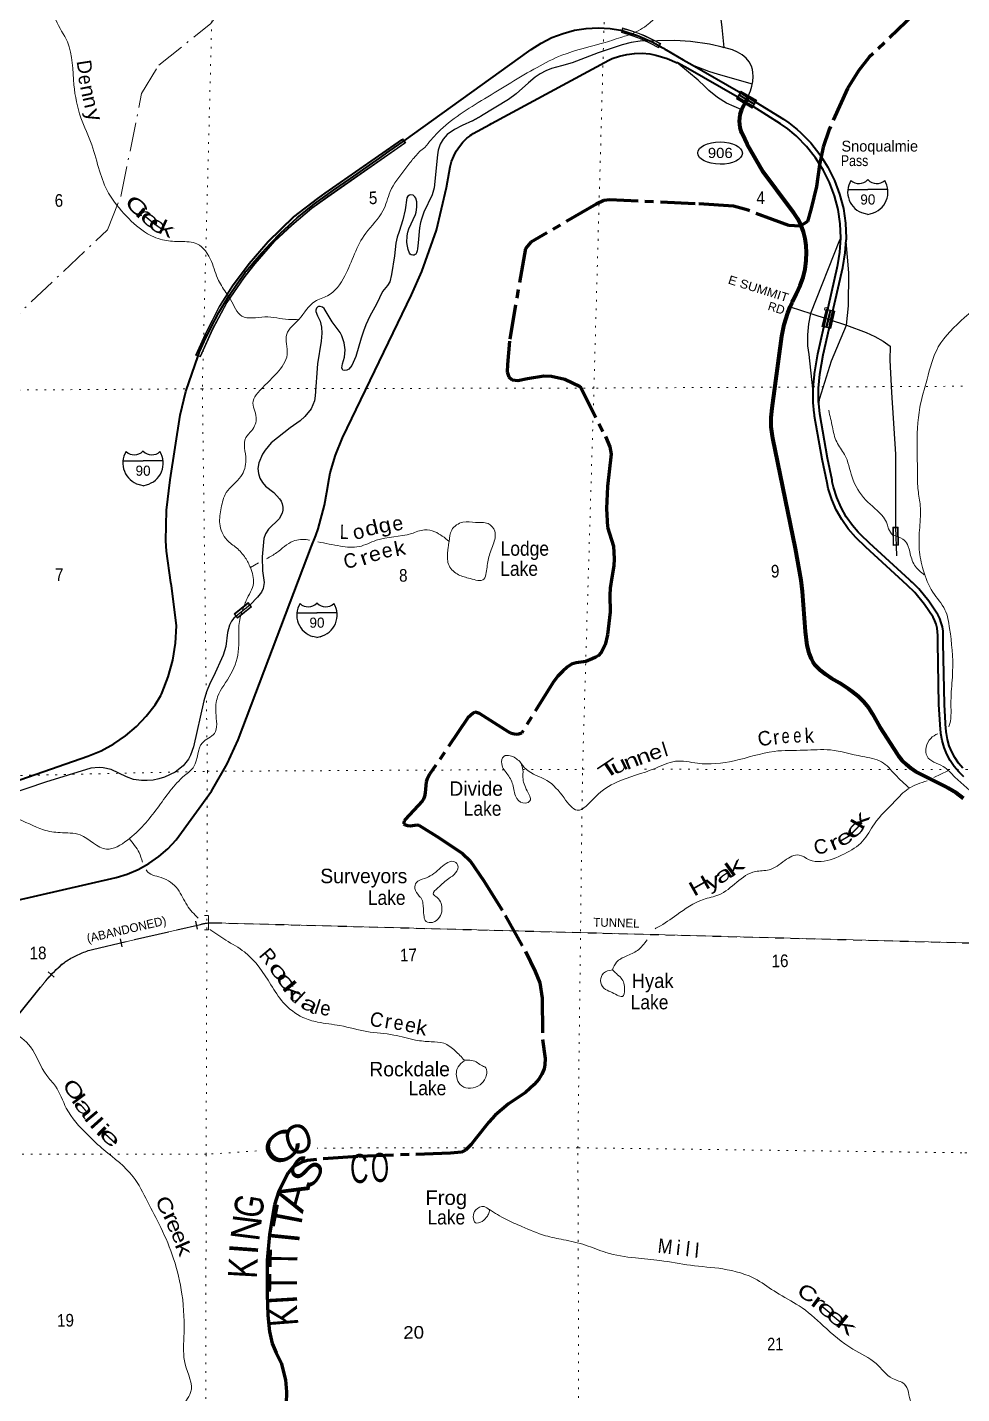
# Model space of a CAD drawing. Header units: feet. Extents: x -252966 to 4, y -183309 to 1368.
# Drawn here: x -112947 to -100021, y -44590 to -25679 of the extents above; entities that cross this region are included whole.
import ezdxf
from ezdxf.enums import TextEntityAlignment as Align

# ---------------------------------------------------------------- set-up
doc = ezdxf.new("R2010")
doc.units = ezdxf.units.FT
doc.header["$LTSCALE"] = 80
doc.header["$PDMODE"] = 32
doc.header["$PDSIZE"] = 40
for name, pattern in [('DOT_DASHED', [7.7, 5, -1.2, 0.3, -1.2]), ('DOTTED', [1.5, 0.3, -1.2]), ('LONG_DASH_SHORT_DASH', [9.9, 6, -1.2, 1.5, -1.2]), ('LONG_DASHED', [7.5, 6, -1.5]), ('SHORT_DASHED', [2.7, 1.5, -1.2])]:
    doc.linetypes.add(name, pattern=pattern)
for name, color, linetype, lineweight in [('11', 7, 'LONG_DASH_SHORT_DASH', 60), ('15', 7, 'Continuous', 25), ('17', 7, 'Continuous', 25), ('18', 7, 'Continuous', 35), ('19', 7, 'Continuous', 25), ('23', 7, 'Continuous', 70), ('29', 7, 'Continuous', 25), ('30', 7, 'Continuous', 35), ('31', 7, 'Continuous', 13), ('34', 7, 'Continuous', 13), ('39', 7, 'Continuous', 13), ('41', 7, 'Continuous', 13), ('44', 7, 'DOT_DASHED', 13), ('55', 7, 'Continuous', 13), ('63', 7, 'Continuous', 25), ('7', 7, 'DOTTED', 13)]:
    doc.layers.add(name, color=color, linetype=linetype, lineweight=lineweight)
doc.layers.add('12', color=7, linetype='Continuous')
doc.layers.add('43', color=7, linetype='Continuous')

msp = doc.modelspace()

# ---------------------------------------------------------------- linework, layer by layer
at = {"layer": '11'}
for points in [[(-100675.02, -25491.05), (-101298.63, -26093.85), (-101450.13, -26282.17), (-101599.27, -26527.64), (-101855.94, -27094.26), (-101935.66, -27335.32), (-101988.04, -27581.66), (-102028.61, -27883.33), (-102102.12, -28186.25), (-102153.68, -28366.46), (-102257.67, -28430.37), (-102413.55, -28421.73), (-102974.96, -28211.3), (-103178.81, -28152.89), (-103706.83, -28120.09), (-104893.01, -28065.69), (-104969.96, -28076), (-105077.84, -28124.79), (-105980.52, -28652.2), (-106056.84, -28739.2), (-106278.03, -30021.8)], [(-106278.03, -30021.8), (-106305.87, -30347.45), (-106308.98, -30448.64), (-106287.32, -30514.99), (-106239.24, -30558.92), (-106162.58, -30565.03), (-106026.66, -30540.12), (-105803.55, -30502.9), (-105694.43, -30505.47), (-105512.29, -30548.52), (-105299.07, -30650.68), (-104950.17, -31342.02), (-104888.04, -31483.81), (-104868.56, -31586.22), (-104920.21, -32031.98), (-104933.3, -32337.89), (-104919.75, -32598.9), (-104838.66, -32859.41), (-104828.56, -33036.02), (-104834.51, -33131.55), (-104861.01, -33295.6), (-104884.93, -33442.8), (-104890.32, -33539.99), (-104882.29, -33774.5), (-104921.03, -34088.35), (-104953.74, -34225.47), (-105009.44, -34331.06), (-105051.75, -34376.15), (-105081.3, -34396.52), (-105131.9, -34421.07), (-105222.54, -34454.9), (-105355.85, -34475.23), (-105417.07, -34493.81), (-105478.37, -34535.05), (-105540.14, -34587.93), (-105607.76, -34660.37), (-105666.13, -34738.49), (-106108.08, -35441.35), (-106124.57, -35452.78), (-106152.04, -35462.09), (-106188.37, -35464.71), (-106228.28, -35458.98), (-106261.63, -35447.19), (-106336.6, -35403.21), (-106693.57, -35176.27), (-106731.53, -35160.22), (-106757.15, -35158.83), (-106780.63, -35170.2), (-106851.71, -35237.18), (-107376.61, -36011.01), (-107417.26, -36079.41), (-107428.55, -36119.28), (-107441.68, -36272.66), (-107452.22, -36326.42), (-107465.76, -36359.5), (-107486.37, -36390.14), (-107717.81, -36644.38), (-107733.29, -36666.93), (-107740.59, -36685.81), (-107740.32, -36703.04), (-107728.64, -36714.13), (-107686.02, -36727.3), (-107645.35, -36731.74), (-107557.27, -36716.71), (-107530.19, -36722.95), (-107250.91, -36894.81), (-106926.93, -37112.07), (-106820.97, -37216.14), (-106632.48, -37491.65), (-106334.32, -37970.08), (-106057.21, -38471.14), (-105919.67, -38746.61), (-105858.72, -38904.86), (-105825.19, -39116.37), (-105819.68, -39687.15), (-105784.12, -39952), (-105786.32, -40039.2), (-105798.2, -40094.55), (-105828.66, -40165.6), (-105872.22, -40236.02), (-105934.8, -40312.39), (-106054.21, -40419.99), (-106289.16, -40577.52), (-106473.82, -40736.79), (-106563.05, -40833.85), (-106740.08, -41057.3), (-106807.84, -41141.13), (-106884.57, -41220.09), (-106942.54, -41246.83), (-107090.61, -41261.58), (-108375.92, -41305.98), (-108947.95, -41346.73)], [(-108947.95, -41346.73), (-109071.48, -41364.13), (-109149.98, -41384.57), (-109269.07, -41452.35), (-109339.21, -41533.57), (-109467.4, -41788.42), (-109528.09, -41977.71), (-109598.27, -42385.35), (-109627.29, -42743.24), (-109631.04, -43217.49), (-109619.94, -43503.44), (-109597.34, -43727.98), (-109561.13, -43893.97), (-109503.21, -44025.34), (-109434.54, -44165.13), (-109377.72, -44398.58), (-109361.1, -44562.32), (-109364.26, -44728.28), (-109372.58, -45024.27), (-109374.51, -45278.23), (-109370.98, -45381.59), (-109358.69, -45463.99), (-109324.8, -45586.61)]]:
    msp.add_lwpolyline(points, dxfattribs=at)
at = {"layer": '15'}
for p, q in [((-101322.72, -27791.57), (-101319.82, -27788.66)), ((-101316.65, -27791.04), (-101320.08, -27788.66)), ((-101595.43, -27923.04), (-101319.02, -27923.04)), ((-101319.02, -28268.62), (-101382.91, -28250.66)), ((-101319.55, -28268.88), (-101255.92, -28250.14)), ((-111349.12, -31545.52), (-111346.22, -31542.61)), ((-111343.05, -31544.99), (-111346.48, -31542.61)), ((-111621.83, -31676.99), (-111345.42, -31676.99)), ((-111345.42, -32022.57), (-111409.31, -32004.61)), ((-111345.95, -32022.83), (-111282.32, -32004.09)), ((-108943.31, -33648.81), (-108940.41, -33645.9)), ((-108937.24, -33648.28), (-108940.67, -33645.9)), ((-109216.02, -33780.28), (-108939.61, -33780.28)), ((-108939.61, -34125.86), (-109003.5, -34107.9)), ((-108940.14, -34126.12), (-108876.51, -34107.38))]:
    msp.add_line(p, q, dxfattribs=at)
for points in [[(-101043.66, -27923.04), (-101319.55, -27923.04), (-101319.02, -27923.04)], [(-111070.06, -31676.99), (-111345.95, -31676.99), (-111345.42, -31676.99)], [(-108664.25, -33780.28), (-108940.14, -33780.28), (-108939.61, -33780.28)]]:
    msp.add_lwpolyline(points, dxfattribs=at)
for centre, radius, start, end in [((-101292.8, -27958.14), 306.13, 148.44438, 254.43377), ((-101441.4, -27675.54), 165.66, 227.34246, 315.81166), ((-101197.71, -27675.54), 165.66, 224.18835, 312.69411), ((-101346.31, -27958.14), 306.13, 283.08087, 31.62484), ((-111319.2, -31712.09), 306.13, 148.44435, 254.4338), ((-111467.8, -31429.49), 165.66, 227.34254, 315.81179), ((-111224.11, -31429.49), 165.66, 224.18828, 312.69399), ((-111372.71, -31712.09), 306.13, 283.08087, 31.62484), ((-108913.39, -33815.38), 306.13, 148.44438, 254.43377), ((-109061.99, -33532.78), 165.66, 227.34246, 315.81166), ((-108818.3, -33532.78), 165.66, 224.18835, 312.69412), ((-108966.9, -33815.38), 306.13, 283.08087, 31.62484)]:
    msp.add_arc(centre, radius, start, end, dxfattribs=at)
at = {"layer": '17'}
msp.add_ellipse((-103363.92, -27418.95), major_axis=(-309.24, 1), ratio=0.500121, dxfattribs=at)
at = {"layer": '18'}
for points in [[(-114887.64, -36724.18), (-112932.74, -36051.06), (-112108.76, -35768.32), (-111925.58, -35692.11), (-111751.38, -35597.18), (-111588.05, -35484.56), (-111437.39, -35355.48), (-111301.04, -35211.36), (-111180.51, -35053.78), (-111101.86, -34926.91), (-111089.44, -34906.88), (-111080.92, -34886.91), (-110997.03, -34670.27), (-110934.07, -34438.02), (-110895.73, -34200.46), (-110882.44, -33960.2), (-110954.24, -33404.21), (-110956.83, -33384.12), (-110959.72, -33364.21), (-111023.02, -32927.53), (-111030.58, -32784.74), (-111023.32, -32362.77), (-110971.99, -31943.86), (-110833.41, -31044.65), (-110752.57, -30717.18), (-110585.59, -30227.3), (-110565, -30169), (-110500, -30026), (-110412, -29845), (-110296, -29625), (-110166, -29406), (-110049, -29235), (-109934.58, -29073.52), (-109927.46, -29063.47), (-109919.18, -29053.52), (-109828, -28944), (-109704, -28799), (-109580, -28665), (-109438, -28521), (-109216, -28315), (-108975, -28124), (-108713, -27933), (-108476, -27772), (-108076, -27491), (-107940, -27394), (-107732.61, -27248.88), (-106007.17, -26008.97), (-105975.21, -25985.22), (-105836.93, -25895.81), (-105690.07, -25821.34), (-105536.22, -25762.63), (-105377.08, -25720.33), (-105214.38, -25694.89), (-105049.92, -25686.59), (-104885.5, -25695.53), (-104742.91, -25718.4), (-104719.83, -25722.1), (-104702.91, -25727.58), (-104507.02, -25790.91), (-104302.41, -25881.65), (-104222, -25925.21), (-104218.7, -25927), (-104182, -25948.67), (-104148.38, -25968.53), (-104127.51, -25980.85), (-104108.38, -25991.93), (-103872.71, -26128.42), (-103751.23, -26198.41)], [(-113550.18, -37863.59), (-111716.25, -37445.51), (-111565.67, -37399.08), (-111411.89, -37333.91), (-111265.77, -37253.02), (-111128.9, -37157.31), (-111002.79, -37047.81), (-110888.81, -36925.73), (-110398.4, -36250.21), (-110181.9, -35871.03), (-110032.53, -35539.04), (-109013.92, -32860.53), (-108955.38, -32711.98), (-108923.38, -32618.39), (-108835.56, -32290.74), (-108803.55, -32112.62), (-108772.81, -31924.71), (-108755.38, -31844.09), (-108684.25, -31598.69), (-108587.85, -31362.08), (-107633.93, -29381.96), (-107489.29, -29059.27), (-107287.88, -28487.16), (-107147.37, -27897.14), (-107109.94, -27687.04), (-107097.34, -27610.37), (-107076.8, -27535.44), (-107048.53, -27463.07), (-107012.86, -27394.06), (-106970.17, -27329.14), (-106920.93, -27269.05), (-106865.67, -27214.43), (-106838.46, -27192.15), (-106818.52, -27175.82), (-106798.46, -27163), (-106777.23, -27149.43), (-106548.22, -27022.41), (-106527.26, -27010.45), (-104904.26, -26134.17), (-104854.33, -26112.1), (-104754.8, -26077.28), (-104652.18, -26053.04), (-104547.59, -26039.67), (-104442.17, -26037.3), (-104337.08, -26045.97), (-104249.96, -26064.55), (-104097.31, -26110.4), (-103955.27, -26169.86)], [(-103009.68, -26714.53), (-103128, -26643), (-103810.51, -26248.53), (-103950.29, -26171.95), (-103955.27, -26169.86)], [(-103751.23, -26198.41), (-103108, -26569), (-102977.21, -26647.22)], [(-102977.21, -26647.22), (-102868.19, -26712.43), (-102486.47, -26951.49), (-102413.09, -27000.45), (-102296.74, -27092.97), (-102252.8, -27132.18), (-102109.26, -27278.77), (-101981.83, -27439.57), (-101963.85, -27467.91)], [(-101986.11, -27572.62), (-102042.97, -27483.01), (-102165.52, -27328.37), (-102300.38, -27190.64), (-102311.74, -27180.11), (-102340.38, -27156.06), (-102427.65, -27082.77), (-102526.14, -27015.14), (-102906.84, -26776.71), (-103009.68, -26714.53)], [(-101694.74, -28592.33), (-101702.89, -28397.62), (-101731.71, -28202.42), (-101780.77, -28011.3), (-101849.53, -27826.35), (-101937.26, -27649.61), (-101986.11, -27572.62)], [(-101963.85, -27467.91), (-101871.91, -27612.8), (-101780.7, -27796.57), (-101709.2, -27988.87), (-101658.19, -28187.6), (-101628.23, -28390.56), (-101619.65, -28595.55), (-101621.09, -28618.53)], [(-101901.31, -29705.55), (-101744.45, -29006.23), (-101739.96, -28986.25), (-101736.58, -28966.23), (-101707.05, -28791.68), (-101694.64, -28594.76), (-101694.74, -28592.33)], [(-101829.56, -29728.35), (-101666.77, -29002.6), (-101632.54, -28800.31), (-101621.09, -28618.53)], [(-102076.53, -30692.04), (-102076.63, -30668.33), (-102058.3, -30486.99), (-102056.28, -30466.95), (-102052.97, -30446.99), (-102011.85, -30198.37), (-101928.71, -29827.7), (-101901.31, -29705.55)], [(-101999.05, -30885.27), (-102000.94, -30866.47), (-102001.72, -30671.96), (-101982.16, -30478.43), (-101938.2, -30212.71), (-101855.88, -29845.7), (-101829.56, -29728.35)], [(-99989.64, -36052.06), (-100060.76, -35983.34), (-100124.31, -35907.56), (-100179.58, -35825.56), (-100225.99, -35738.22), (-100263.01, -35646.52), (-100290.24, -35551.45), (-100307.38, -35454.05), (-100308.97, -35440.25), (-100312.75, -35398.83), (-100335.77, -35052.92), (-100349.96, -34199.58), (-100352.54, -34120.69), (-100351.71, -34097.66), (-100353.76, -34044.84), (-100361.33, -33992.52), (-100374.33, -33941.29), (-100392.61, -33891.69), (-100415.97, -33844.28), (-100533.68, -33667), (-100669.27, -33503), (-100773.52, -33397.56), (-101347.54, -32871.41), (-101487.27, -32738.09), (-101590.6, -32620.39), (-101681.06, -32492.54), (-101757.67, -32355.93), (-101819.57, -32212.06), (-101866.1, -32062.51), (-101883.97, -31983.4), (-101951.68, -31654.27), (-102055.57, -31058.28), (-102058.96, -31038.84), (-102061.02, -31018.28), (-102075.82, -30870.7), (-102076.53, -30692.04)], [(-100005.89, -35932.2), (-100064.4, -35862.44), (-100115.28, -35786.95), (-100158, -35706.55), (-100192.09, -35622.12), (-100217.16, -35534.6), (-100231.66, -35452.22), (-100234.37, -35432.42), (-100236.22, -35412.22), (-100237.98, -35392.93), (-100260.81, -35049.8), (-100274.98, -34197.73), (-100276.7, -34145.11), (-100277.5, -34120.56), (-100276.94, -34105.11), (-100276.71, -34098.66), (-100279.08, -34038), (-100287.77, -33977.92), (-100302.69, -33919.07), (-100323.69, -33862.11), (-100341.42, -33826.12), (-100350.91, -33806.86), (-100364.68, -33786.12), (-100473.46, -33622.3), (-100614.05, -33452.25), (-100703.01, -33362.27), (-100722.23, -33342.83), (-100742.84, -33323.94), (-101296.31, -32816.63), (-101415.5, -32702.91), (-101433.9, -32685.36), (-101452.8, -32663.83), (-101531.73, -32573.93), (-101617.66, -32452.48), (-101690.42, -32322.72), (-101749.22, -32186.07), (-101793.42, -32044.01), (-101806, -31988.29), (-101810.42, -31968.72), (-101814.62, -31948.29), (-101877.99, -31640.27), (-101984.79, -31027.54), (-101999.05, -30885.27)]]:
    msp.add_lwpolyline(points, dxfattribs=at)
at = {"layer": '19'}
for points in [[(-103063.1, -26819.7), (-103273.3, -26726.27), (-103399.39, -26650.14), (-103521, -26553), (-103572, -26500), (-103666.96, -26410.41), (-103933.96, -26187.65), (-103955.27, -26169.86)], [(-103751.23, -26198.41), (-103522, -26285), (-103388, -26327), (-102917.2, -26458.79)], [(-102076.53, -30692.04), (-102077.93, -30680.04), (-102133.16, -30206.87), (-102147.16, -30085.04), (-102150.09, -29934.29), (-102137.24, -29784.07), (-102109.03, -29637.39), (-102108.77, -29636.02), (-101706.04, -28620.83), (-101694.74, -28592.33)], [(-101999.05, -30885.27), (-101994.25, -30865.34), (-101981.1, -30810.75), (-101824.16, -30296.72), (-101614.64, -29802.57), (-101614.36, -29801.91), (-101587.87, -29535.77), (-101580.4, -29077.6), (-101619.09, -28641.17), (-101621.09, -28618.53)]]:
    msp.add_lwpolyline(points, dxfattribs=at)
at = {"layer": '23'}
msp.add_line((-103009.68, -26714.53), (-102977.21, -26647.22), dxfattribs=at)
for points in [[(-102242.52, -28421.06), (-102244.28, -28416.38), (-102288.12, -28328.7), (-102340.89, -28246.08), (-102402.01, -28169.43), (-102768.02, -27678.27), (-102988.32, -27295.53), (-103055.31, -27157.45), (-103059.29, -27147.11), (-103071.82, -27114.53), (-103083.76, -27070.12), (-103090.99, -27024.71), (-103093.43, -26978.8), (-103091.06, -26932.87), (-103083.9, -26887.45), (-103072.03, -26843.03), (-103063.1, -26819.7)], [(-103063.1, -26819.7), (-103055.59, -26800.09), (-103034.74, -26759.1), (-103009.68, -26714.53)], [(-99994.49, -36351.88), (-100096.46, -36274.14), (-100205.99, -36207.48), (-100241.78, -36188.95), (-100580.22, -36019.04), (-100653.04, -35980.9), (-100721.48, -35935.36), (-100784.78, -35882.92), (-100842.26, -35824.15), (-100893.27, -35759.69), (-100905.3, -35742.25), (-101147.15, -35366.72), (-101248.78, -35186.28), (-101306.28, -35098.05), (-101372.7, -35016.32), (-101447.29, -34941.97), (-101529.24, -34875.84), (-101583.62, -34839.11), (-101708.46, -34756.9), (-101821.84, -34689.25), (-101902.35, -34637.4), (-101976.99, -34577.41), (-102042.69, -34512.45), (-102048.54, -34504.92), (-102076.33, -34464.1), (-102099.7, -34420.6), (-102118.4, -34374.9), (-102129.58, -34342.27), (-102158.57, -34234.03), (-102182.19, -34040.22), (-102224.45, -33489.39), (-102241.79, -33329.79), (-102321.48, -32890.42), (-102634.5, -31364.53), (-102639.71, -31336.26), (-102655, -31207.66), (-102656.76, -31078.17), (-102644.98, -30949.2), (-102510.49, -29955.39), (-102478.06, -29794.1), (-102427.64, -29631.99), (-102391.68, -29548.41), (-102369.52, -29496.9), (-102360.58, -29476.11), (-102351.34, -29456.9), (-102308.58, -29368.06), (-102304.87, -29361.19), (-102254.36, -29253.65), (-102215.36, -29141.41), (-102188.3, -29025.72), (-102173.49, -28907.83), (-102172.05, -28895.78), (-102166.18, -28797.92), (-102170.57, -28699.99), (-102185.18, -28603.05), (-102209.84, -28508.16), (-102242.52, -28421.06)]]:
    msp.add_lwpolyline(points, dxfattribs=at)
at = {"layer": '29'}
for p, q in [((-103338.16, -25950.42), (-103312.58, -25956.13)), ((-106790.31, -26973.16), (-106931.02, -27037.48)), ((-106790.31, -26973.16), (-106664, -26905.9)), ((-109174.61, -31122.93), (-109312.64, -31223.83)), ((-109866.02, -33670.98), (-109856.06, -33661.63))]:
    msp.add_line(p, q, dxfattribs=at)
for points in [[(-103378, -25381), (-103337, -25682), (-103312.58, -25956.13)], [(-103312.58, -25956.13), (-103509, -25913), (-103772, -25876), (-103987.63, -25862.17), (-104468.83, -25871.55), (-104595.06, -25888.93), (-104718.78, -25919.41), (-105051.58, -26031.39), (-105411.3, -26168.26), (-105554.96, -26212.23), (-105694.03, -26250.42), (-105774.35, -26281.57), (-105850.98, -26320.95), (-105923.06, -26368.13), (-106015.41, -26446.8), (-106182.71, -26598.36), (-106288.31, -26679.68), (-106664, -26905.9), (-106790.31, -26973.16), (-106931.02, -27037.48), (-107038.26, -27094.18), (-107136.67, -27162.35), (-107194.42, -27224.76), (-107237.94, -27297.81), (-107265.32, -27378.31), (-107274.54, -27441.88), (-107318.01, -27902.59), (-107345.58, -27997.05), (-107463.11, -28238.47), (-107494.79, -28331.79), (-107507.44, -28381.85), (-107519.44, -28454.23), (-107540.59, -28661.88), (-107549.06, -28744.93), (-107555.15, -28772.13), (-107564.04, -28798.54), (-107573.34, -28816.18), (-107581.83, -28823.64), (-107596.99, -28831.13), (-107613.72, -28833.58), (-107635.65, -28828.64), (-107649.72, -28819.26), (-107660.2, -28805.99), (-107678.71, -28753.96), (-107689.33, -28706.87), (-107694.97, -28658.93), (-107691.11, -28562.6), (-107681.66, -28515.27), (-107667.32, -28469.18), (-107577.98, -28270.45), (-107567.1, -28236.46), (-107556.27, -28165.99), (-107560.32, -28094.82), (-107571.17, -28045.39), (-107584.11, -28024.16), (-107610.27, -28003.99), (-107642.38, -27996.2), (-107659.53, -27999.5), (-107684.21, -28017.67), (-107695.48, -28040.58), (-107721.46, -28203.35), (-107749.92, -28343.82), (-107801.8, -28503.75), (-107830.25, -28583.46), (-107850.21, -28665.71), (-107867.61, -28839.78), (-107910.14, -29098.08), (-107934.06, -29199.82), (-107962.8, -29253.85), (-108031.69, -29336.59), (-108115.65, -29511.01), (-108207.23, -29676.05), (-108265.59, -29798.69), (-108297.64, -29884.76), (-108330.17, -29981.34), (-108400.51, -30233.41), (-108458.16, -30357.66), (-108499.51, -30409.7), (-108526.39, -30425.66), (-108557.44, -30429.31), (-108581, -30424.32), (-108588.98, -30416.87), (-108598.03, -30391.31), (-108586.58, -30336.39), (-108560.89, -30244.64), (-108551.35, -30144.18), (-108562.9, -30043.93), (-108595.04, -29948.27), (-108618.43, -29903.49), (-108727.77, -29756.13), (-108840.41, -29571.31), (-108864.42, -29550.14), (-108894.96, -29540.57), (-108919.44, -29542.36), (-108930.23, -29547.24), (-108948.27, -29567.2), (-108956.07, -29591.34), (-108953.51, -29611.43), (-108930.81, -29672.61), (-108898.13, -29747.93), (-108875.99, -29828.39)], [(-102977.21, -26647.22), (-102941.43, -26557.82), (-102923.2, -26493.47), (-102911.8, -26427.57), (-102907.35, -26360.84), (-102909.6, -26302.23), (-102915.36, -26262.23), (-102928.46, -26217.76), (-102958.86, -26158.31), (-103000.96, -26106.48), (-103058.54, -26061.06), (-103123.7, -26022.54), (-103192.54, -25991.04), (-103312.58, -25956.13)], [(-102391.68, -29548.41), (-102109.03, -29637.39), (-101614.64, -29802.57), (-101343.85, -29904.59), (-101223.56, -29957.63), (-101109.47, -30022.96), (-101011.62, -30092.81), (-101015.11, -30287.56), (-100990.24, -30732.33), (-100935.87, -31585.09), (-100936.28, -32598.98), (-100923.51, -32994.47)], [(-108875.99, -29828.39), (-108871.06, -29911.7), (-108881.61, -30022.17), (-108933.38, -30336.97), (-108963.81, -30776.92), (-108974.01, -30847.21), (-109020.61, -30959.8), (-109109.1, -31063.96), (-109174.61, -31122.93), (-109312.64, -31223.83), (-109573.28, -31430.89), (-109658.26, -31529.22), (-109692.57, -31584.5), (-109743, -31704.28), (-109757.35, -31786.2), (-109750.52, -31854.4), (-109729.66, -31919.69), (-109695.69, -31979.22), (-109650.08, -32030.39), (-109538.93, -32115.53), (-109459.65, -32205.07), (-109437.5, -32236.28), (-109419.67, -32276.16), (-109410.51, -32318.88), (-109410.43, -32362.56), (-109419.44, -32405.31), (-109462.76, -32480.64), (-109612.23, -32626.39), (-109652.39, -32688.32), (-109676.11, -32752.12), (-109697.09, -33005.38), (-109693.62, -33200.68), (-109672.43, -33362.69), (-109685.34, -33446), (-109708.08, -33497.54), (-109761.44, -33566.55), (-109866.02, -33670.98), (-110090.19, -33856.12), (-110122.98, -33897.75), (-110152.09, -33954.3), (-110176.44, -34055.15), (-110202.59, -34248.57), (-110239.11, -34368.03), (-110370.74, -34661.91), (-110417.48, -34752.32), (-110468.32, -34873.74), (-110506.2, -34999.81), (-110648.43, -35637.69), (-110687.93, -35750.95), (-110718.77, -35809.85), (-110792.03, -35901.48), (-110900.83, -35986.62), (-111047.6, -36058.15), (-111125.78, -36082.02), (-111206.03, -36097.59), (-111287.47, -36104.69), (-111369.2, -36103.23), (-111477.91, -36087.86), (-111575.35, -36052.8), (-111681.59, -36000.48), (-111785.96, -35952.45), (-111898.03, -35927.18), (-111955.43, -35923.45), (-112069.82, -35934.05), (-112693.47, -36125.24), (-114424.05, -36710.78)]]:
    msp.add_lwpolyline(points, dxfattribs=at)
at = {"layer": '31'}
for p, q in [((-100898.75, -32597.75), (-100895.2, -32847.72)), ((-100895.2, -32847.72), (-100970.19, -32848.79)), ((-110085.64, -33798.07), (-109891.53, -33640.53)), ((-109891.53, -33640.53), (-109844.27, -33698.77))]:
    msp.add_line(p, q, dxfattribs=at)
for points in [[(-100970.19, -32848.79), (-100973.74, -32598.81), (-100898.75, -32597.75)], [(-109844.27, -33698.77), (-110038.38, -33856.31), (-110085.64, -33798.07)]]:
    msp.add_lwpolyline(points, dxfattribs=at)
for points in [[(-100962.3, -32840.68), (-100965.63, -32606.69), (-100906.63, -32605.85), (-100903.3, -32839.83)], [(-110074.38, -33799.24), (-109892.7, -33651.79), (-109855.52, -33697.59), (-110037.2, -33845.04)]]:
    msp.add_lwpolyline(points, close=True, dxfattribs=at)
at = {"layer": '34'}
for p, q in [((-112047.31, -38441.93), (-110551.28, -38095.4)), ((-110376.6, -38073.04), (-98352.95, -38393.87)), ((-113062.99, -39339.66), (-112694.25, -38880.13))]:
    msp.add_line(p, q, dxfattribs=at)
for centre, radius, start, end in [((-110379.35, -38745.07), 672.04, 89.7658, 104.82323), ((-111718.29, -39643.87), 1246.16, 105.30889, 126.93138), ((-111119.45, -40192.5), 2049.96, 131.10061, 140.19342)]:
    msp.add_arc(centre, radius, start, end, dxfattribs=at)
at = {"layer": '39'}
for p, q in [((-109747.56, -33091.61), (-109859.7, -33156.72)), ((-100406.26, -36061.37), (-100212.76, -35971.42))]:
    msp.add_line(p, q, dxfattribs=at)
for points in [[(-103768.17, -23749.82), (-103802.19, -23785.98), (-103954.33, -24108.28), (-103910.22, -24383.43), (-103901.06, -24743.64), (-104004.95, -25067.25), (-104090.39, -25275.84), (-104379.64, -25655.11), (-104622, -25784.05)], [(-112459.96, -24288.81), (-112332.46, -24633.2), (-112372.07, -24955.87), (-112588.47, -25281.13), (-112554.14, -25574.53), (-112393.03, -25880.18), (-112302.13, -26476.74), (-112205.23, -26930.28), (-112055.18, -27306.55), (-111947.57, -27665.32), (-111822.6, -27973.51), (-111576.92, -28292.02), (-111284.08, -28535.35), (-111047.67, -28626.52), (-110828.39, -28643.45), (-110600.88, -28674.35), (-110400.45, -28919.03), (-110302.26, -29181.31), (-110182.75, -29370.28)], [(-104622, -25784.05), (-104706.57, -25809.63), (-104953.81, -25887.71), (-105554.08, -26066.2), (-105893.93, -26232.53), (-106622.59, -26667.61), (-107266.72, -27133.62), (-107446.93, -27339.93)], [(-94999.63, -25966.48), (-95411.66, -25960.42), (-95814.71, -26161.57), (-96169.94, -26333.84), (-96549.39, -26639.33), (-97252.3, -27231.37), (-97561.64, -27662.66), (-98023.98, -28074.04), (-98585.28, -28591.54), (-99189.61, -29051.3), (-99743.99, -29490.19), (-99982.18, -29696.99), (-100344.12, -30102.87), (-100500.51, -30550.05), (-100599.47, -30938), (-100637.43, -31516.31), (-100632.75, -31844.37), (-100623.25, -32087.82), (-100594.08, -32300.78), (-100601.86, -32600.84), (-100607.57, -32904.9), (-100553.29, -33187.95), (-100420.28, -33496.02), (-100253.13, -33739.31), (-100188.07, -33999.53), (-100145.79, -34594.78), (-100166.97, -34915.59), (-100169.13, -35092.8), (-100182.09, -35300.25), (-100200.46, -35358.6)], [(-107722.58, -27645.84), (-107669.39, -27573.32), (-107616.21, -27505.63), (-107577.54, -27462.12), (-107519.52, -27399.27), (-107446.93, -27339.93)], [(-109859.7, -33156.72), (-109931.98, -33020.89), (-110054.5, -32883.77), (-110184.66, -32774.95), (-110284.34, -32548.93), (-110265.35, -32331.24), (-110196.04, -32118.86), (-109992.26, -31894.44), (-109923.21, -31663.94), (-109923.56, -31357.96), (-109842.59, -31258.14), (-109780.83, -31080.09), (-109824.29, -30851.23), (-109759.57, -30739.56), (-109492.25, -30461.88), (-109353.22, -30206.21), (-109359.25, -29924.46), (-109189.35, -29720.67), (-108968.05, -29472.57), (-108794.13, -29395.52), (-108554.89, -29119.57), (-108265.93, -28527.53), (-108027.17, -28220.07), (-107926.49, -27952.87), (-107722.58, -27645.84)], [(-110182.75, -29370.28), (-110135.74, -29444.61), (-109979.72, -29675.85), (-109662.05, -29687.31), (-109336.04, -29720.8), (-109188.24, -29719.14)], [(-100975.19, -32709.19), (-101031.37, -32621.67), (-101050.25, -32553.19), (-101103.89, -32457.35), (-101348.53, -32221.35), (-101536.04, -31904.01), (-101641.05, -31591.52), (-101750.09, -31417.97), (-101809.41, -31207.47), (-101860.95, -30979.66)], [(-107111.87, -32794.52), (-107075.93, -32636.97), (-106920.75, -32528.01), (-106745.87, -32531.5), (-106572.83, -32547.09), (-106480.9, -32652.44), (-106502.37, -32837.96), (-106567.92, -33032.17), (-106597.31, -33225.86), (-106630.2, -33314.91), (-106821.2, -33307.63), (-106980.7, -33255.61), (-107113.13, -33128.71), (-107134.45, -33042.45), (-107124.78, -32875.23), (-107111.87, -32794.52)], [(-107111.87, -32794.52), (-107310.71, -32660.53), (-107451.75, -32634.41), (-107633.88, -32685.38), (-108120.85, -32779.05), (-108354.74, -32865), (-108616.06, -32858.75), (-108926.18, -32799.37)], [(-100539.58, -33254.34), (-100659.79, -33143.36), (-100732.68, -32967.28), (-100772.78, -32835.01), (-100834.15, -32761.42), (-100975.19, -32709.19)], [(-109041.27, -32777.33), (-109065.41, -32772.71), (-109270.1, -32791.8), (-109496.95, -32948.11), (-109636.95, -33034.68)], [(-109859.7, -33156.72), (-109818.46, -33371.52), (-109919.51, -33612.55), (-109942.7, -33678.27)], [(-109942.7, -33678.27), (-110004.49, -33853.35), (-110024.61, -34274.38), (-110130.08, -34628.21), (-110314.42, -34946.95), (-110339.45, -35164.73), (-110359.45, -35452.89), (-110524.42, -35580.11), (-110642.75, -35909.32), (-110771.13, -36034.64), (-111146.51, -36485.01), (-111562.18, -36927.92), (-111851.77, -37052.93), (-112216.28, -36856.94), (-112494.05, -36824.76), (-112721.68, -36785.81), (-113115.89, -36620.45), (-113357.58, -36581.71), (-113647.4, -36690.62), (-113864.04, -36858.85), (-114082.08, -36928.47), (-114362.72, -37117.77), (-114575.88, -37388.62), (-114892.76, -37713.33), (-115182.38, -37977.24), (-115419.77, -38099.48), (-115506.67, -38205.43), (-115685.11, -38093.29), (-115940.32, -37952.07), (-116170.47, -37876.92), (-116405.19, -37904.5), (-116768.72, -38058.78), (-117071.71, -38230.29), (-117395.03, -38245.07), (-117560.06, -38368.27), (-117712.22, -38417.59)], [(-100349.74, -35455.08), (-100449.68, -35519.6), (-100500.39, -35767.95), (-100277.35, -35907.62), (-100114.47, -36056.22), (-99780.7, -36351.3), (-99274.27, -36917.64), (-99126.28, -37061.68)], [(-100744.69, -36210.63), (-100942.9, -36020), (-101128.26, -35845.56), (-101396.58, -35770.97), (-101837.95, -35680.78), (-102201.62, -35684.08), (-102615.35, -35700.18), (-103170.11, -35831.08), (-103676.02, -35864.63), (-103981.86, -35836.89), (-104261.78, -35935.59), (-104791.6, -36124.5), (-105086.1, -36328.1), (-105340.65, -36515), (-105521.93, -36344.52), (-105758.46, -36104.39), (-106048.08, -35945.56), (-106133.98, -35840.12)], [(-106133.98, -35840.12), (-106267.76, -35759.54), (-106356.05, -35768.88), (-106384.69, -35873.98), (-106298.12, -36025.71), (-106225.57, -36181.67), (-106174.88, -36354.06), (-106057.43, -36416.76), (-105993.6, -36383.62), (-106033.76, -36245.3), (-106090.67, -36058.92), (-106091.42, -36006.47)], [(-106091.42, -36006.47), (-106088.74, -35974.96), (-106098.97, -35930.9), (-106108.41, -35889.98), (-106117.07, -35867.16)], [(-104261.3, -38154.45), (-104222.38, -38133.3), (-103963.58, -37962.44), (-103594.86, -37749.71), (-103382.76, -37686.22), (-103132.06, -37511.45), (-102874.96, -37362.75), (-102686.39, -37339.87), (-102467.2, -37209.84), (-102269.34, -37134.48), (-102131.77, -37198.91), (-101964.62, -37224.65), (-101642.62, -37117.28), (-101391.89, -36944.52), (-101228.56, -36702.58), (-100945.65, -36390.45), (-100759.24, -36216.62), (-100498.16, -36107.73)], [(-111353.33, -37232.96), (-111400.96, -37100.7), (-111537.42, -36907.79)], [(-107527.6, -37702.65), (-107585.35, -37598.81), (-107564.46, -37513.96), (-107454.7, -37460.02), (-107346.93, -37408.12), (-107251.59, -37330.23), (-107152.25, -37250.27), (-107056.19, -37222.7), (-106995.26, -37268.11), (-107021.75, -37383.24), (-107115.11, -37459.09), (-107267.97, -37590.16), (-107331.11, -37671.6), (-107278.13, -37723.17), (-107211.37, -37895.32), (-107244.09, -37996.45), (-107341.56, -38066.32), (-107430.13, -38055.53), (-107459.23, -37987.51), (-107466.69, -37886.97), (-107473.81, -37810.57), (-107499.07, -37730.42), (-107527.6, -37702.65)], [(-110582.48, -38010.03), (-110737.47, -37829.82), (-110865.22, -37608.23), (-111096.64, -37444.52), (-111296.95, -37348.81), (-111301.93, -37339.14)], [(-106900.86, -39976.12), (-107029.35, -39843.12), (-107185.55, -39740.72), (-107358.67, -39719.09), (-107576.03, -39696.09), (-107876.44, -39625.99), (-108248.89, -39577.08), (-108621.81, -39495.96), (-108931.98, -39446.13), (-109133.84, -39382.65), (-109406.07, -39175.25), (-109576.36, -38930.13), (-109942.53, -38476.49), (-110200.07, -38313.16), (-110423.65, -38166.47)], [(-104852.96, -38724.28), (-104794.21, -38616.73), (-104662.76, -38534.29), (-104507.15, -38455.52), (-104372.12, -38308.32)], [(-104852.96, -38724.28), (-104974.88, -38770.35), (-105017.65, -38871.63), (-104971.93, -38977.66), (-104876.75, -39028.61), (-104785.68, -39073.58), (-104715.11, -39090.67), (-104684.23, -39001.64), (-104732.79, -38837.28), (-104797.97, -38775.82), (-104852.96, -38724.28)], [(-113164.9, -39560.84), (-112903.86, -39789.97), (-112679.19, -40185.28), (-112558.27, -40334.83), (-112407.47, -40638.29), (-112116.9, -41004.45), (-111886.8, -41216.49), (-111483.63, -41587.05), (-111285.82, -41930.41), (-111101.87, -42288.07), (-110922.85, -42722.3), (-110807.32, -43213.81), (-110780.71, -43811.31), (-110763.34, -44183.48), (-110687.45, -44572.91), (-110794.82, -44793.9), (-110786.35, -44964.89), (-110860.08, -45149.15), (-110937.09, -45385.81), (-110899.74, -45580.39)], [(-106902.78, -39982.19), (-106986.01, -40063.93), (-107001.65, -40235.27), (-106937.99, -40330.96), (-106814.95, -40363.39), (-106683.04, -40313.15), (-106598.37, -40191.13), (-106606.01, -40078.51), (-106668.78, -40045.2), (-106737.78, -39997.9), (-106824.51, -39975.01), (-106900.86, -39976.12)], [(-106552.12, -42043.67), (-106629, -42001), (-106744, -42047), (-106778, -42142), (-106747, -42224), (-106656, -42205), (-106583, -42132), (-106558, -42076), (-106551.42, -42044.13)], [(-106553.87, -42042.51), (-106326.9, -42176.09), (-106106.44, -42275.54), (-105777.07, -42403.59), (-105531.13, -42458.38), (-105224.6, -42534.43), (-104941.83, -42634.98), (-104534.82, -42711.58), (-104194.71, -42746.88), (-103771.77, -42813.17), (-103324.95, -42863.02), (-102850.55, -43015.12), (-102582.8, -43190.38), (-102270.73, -43373.04), (-101935.21, -43649.97), (-101528.71, -43972.17), (-101204.33, -44172.77), (-100976.3, -44380.82), (-100816.49, -44454.98), (-100722.4, -44711.28), (-100552.43, -44934.26), (-100318.17, -45156.31), (-100174.49, -45367.6), (-100117.89, -45531.84), (-100022.36, -45630.59)]]:
    msp.add_spline(points, degree=3, dxfattribs=at)
at = {"layer": '44'}
msp.add_lwpolyline([(-113341, -29903), (-111837, -28480), (-111647, -27998), (-111367, -26596), (-111126, -26202), (-110408, -25626), (-109934, -24985), (-109871, -24185), (-110145, -23274), (-110229, -22106), (-110495, -21789), (-111146, -21142), (-111323, -20737), (-111762, -19725), (-112041, -19642), (-112671, -19510), (-112975, -19155)], dxfattribs=at)
at = {"layer": '55'}
for p, q in [((-104729.15, -25750.65), (-104712.11, -25688.11)), ((-104185.13, -25904.48), (-104216.98, -25963.54)), ((-103101.89, -26613.67), (-102887.43, -26742.14)), ((-103069.94, -26560.14), (-102855.28, -26688.28)), ((-102919.35, -26795.6), (-103134.01, -26667.47)), ((-107753.48, -27220.78), (-107712.64, -27277.64)), ((-101836.71, -29591.74), (-101893.47, -29835.21)), ((-110618.86, -30216.23), (-110552.29, -30238.31))]:
    msp.add_line(p, q, dxfattribs=at)
for points in [[(-104220.26, -25952.76), (-104335.39, -25891.86), (-104416.67, -25852.72), (-104477.02, -25826.57), (-104593.45, -25783.41), (-104719.39, -25745.25), (-104706.48, -25697.89)], [(-104712, -25688), (-104614, -25716), (-104491, -25759), (-104406, -25794), (-104267, -25859), (-104185.13, -25904.48)], [(-104706.48, -25697.89), (-104616.42, -25723.63), (-104493.85, -25766.48), (-104409.22, -25801.33), (-104270.64, -25866.13), (-104195.92, -25907.63), (-104220.26, -25952.76)], [(-104729.15, -25750.65), (-104596, -25791), (-104480, -25834), (-104420, -25860), (-104339, -25899), (-104216.98, -25963.54)], [(-103134.01, -26667.47), (-103101.89, -26613.67), (-103069.94, -26560.14)], [(-102855.28, -26688.28), (-102887.43, -26742.14), (-102919.35, -26795.6)], [(-108829.95, -27971.31), (-107768.86, -27231.83), (-107753.48, -27220.78)], [(-108825.38, -27977.87), (-107764.24, -27238.36), (-107755.3, -27231.94), (-107723.7, -27275.93), (-108794.5, -28022.17)], [(-108789.93, -28028.73), (-107728.42, -27288.97), (-107712.64, -27277.64)], [(-110618.86, -30216.23), (-110487, -29923), (-110295, -29543), (-110112, -29255), (-109881, -28946), (-109619, -28645), (-109266, -28298), (-108935, -28044), (-108829.95, -27971.31)], [(-110607.92, -30211.42), (-110479.78, -29926.45), (-110288.04, -29546.96), (-110105.41, -29259.55), (-109874.77, -28951.03), (-109613.17, -28650.49), (-109260.74, -28304.05), (-108930.29, -28050.47), (-108825.4, -27977.89)], [(-108794.55, -28022.2), (-109016.93, -28179.69), (-109292.32, -28417.02), (-109527.73, -28633.4), (-109803.2, -28946.94), (-109951.47, -29142.29), (-110187.83, -29481.8), (-110384.18, -29846.45), (-110556.61, -30228.44), (-110607.92, -30211.42)], [(-110552.29, -30238.31), (-110377, -29850), (-110181, -29486), (-109945, -29147), (-109797, -28952), (-109522, -28639), (-109287, -28423), (-109012, -28186), (-108789.93, -28028.73)], [(-101776.08, -29605.81), (-101832.59, -29849.34), (-101954.35, -29821.08), (-101897.84, -29577.55)], [(-101897.84, -29577.55), (-101836.71, -29591.74), (-101776.08, -29605.81)]]:
    msp.add_lwpolyline(points, dxfattribs=at)
for points in [[(-103099.13, -26624.65), (-102898.39, -26744.9), (-102922.11, -26784.63), (-103123.04, -26664.7)], [(-103067.17, -26571.1), (-102866.24, -26691.04), (-102890.18, -26731.15), (-103090.92, -26610.9)], [(-101891.85, -29587.15), (-101846.32, -29597.72), (-101899.44, -29825.6), (-101944.74, -29815.09)], [(-101830.73, -29601.34), (-101785.68, -29611.79), (-101838.57, -29839.73), (-101883.85, -29829.22)]]:
    msp.add_lwpolyline(points, close=True, dxfattribs=at)
msp.add_point((-101897.84, -29577.55), dxfattribs=at)
at = {"layer": '63', "lineweight": 13}
for p, q in [((-110495, -37972.05), (-110443, -37971.05)), ((-110442.71, -37972.05), (-110439.93, -38170.05)), ((-110440, -38171.05), (-110494, -38172.05))]:
    msp.add_line(p, q, dxfattribs=at)
at = {"layer": '63'}
for p, q in [((-110591.34, -38159.6), (-110616.3, -38051.84)), ((-111635.31, -38404.09), (-111660.27, -38296.33)), ((-112575.94, -38827.18), (-112656.46, -38751.34))]:
    msp.add_line(p, q, dxfattribs=at)
at = {"layer": '63', "linetype": 'LONG_DASHED'}
msp.add_lwpolyline([(-113063.81, -39338.93), (-112695.1, -38879.44), (-112692.92, -38876.82), (-112669.85, -38849.61), (-112646.2, -38822.72), (-112621.88, -38796.33), (-112597.43, -38770.37), (-112572.42, -38744.75), (-112546.72, -38719.6), (-112520.91, -38694.91), (-112494.69, -38670.68), (-112467.75, -38646.9), (-112452.45, -38635.58), (-112434.66, -38622.85), (-112416.76, -38610.57), (-112398.7, -38598.47), (-112380.27, -38586.73), (-112361.76, -38575.42), (-112342.99, -38564.37), (-112324.13, -38553.6), (-112304.91, -38543.17), (-112285.7, -38533.1), (-112266.12, -38523.38), (-112246.55, -38514.01), (-112226.71, -38504.91), (-112206.79, -38496.24), (-112186.7, -38487.94), (-112166.5, -38479.89), (-112146.05, -38472.28), (-112125.51, -38464.95), (-112104.88, -38458.04), (-112084.16, -38451.4), (-112063.26, -38445.3), (-112047.58, -38440.87), (-110551.52, -38094.33), (-110550.87, -38094.19), (-110539.51, -38091.27), (-110528.12, -38088.56), (-110516.6, -38086.05), (-110505.07, -38083.8), (-110504.91, -38083.77)], dxfattribs=at)
at = {"layer": '63', "linetype": 'SHORT_DASHED'}
msp.add_lwpolyline([(-110504.59, -38083.71), (-110493.55, -38081.7), (-110481.9, -38079.8), (-110470.32, -38078.1), (-110458.66, -38076.59), (-110446.94, -38075.36), (-110435.3, -38074.26), (-110423.58, -38073.37), (-110411.8, -38072.75), (-110400.09, -38072.26), (-110388.37, -38071.97), (-110376.58, -38071.94), (-98352.81, -38392.78), (-98345.81, -38394.3)], dxfattribs=at)
at = {"layer": '7'}
msp.add_line((-110392.56, -25468.97), (-110507.41, -29953.27), dxfattribs=at)
for points in [[(-105317.01, -45606.71), (-105330.23, -41187.21), (-105266.35, -35948.24), (-105108.56, -30671.67), (-104963.85, -25463.73)], [(-110512.37, -30146.75), (-110526.03, -30680.3), (-110456.48, -35975.69), (-110473.27, -41276.38), (-110479.52, -45582.11)], [(-93363.91, -30665.28), (-94558.84, -30662.6), (-99890.27, -30645.82), (-105108.56, -30671.67), (-110526.03, -30680.3), (-114721.41, -30711.34)], [(-114766.99, -35825.23), (-113039.9, -36034.32), (-110456.48, -35975.69), (-106338.81, -35953.91)], [(-106093.93, -35952.61), (-105266.35, -35948.24), (-105157.75, -35948.26)], [(-104406.84, -35948.41), (-99961.27, -35949.31), (-94637.76, -35974.26), (-93385.84, -35979.11)], [(-96231.85, -41281.14), (-100020.19, -41254.64), (-105330.23, -41187.21), (-108936.4, -41189.81)], [(-109777.87, -41230.69), (-110473.27, -41276.38), (-114727.4, -41274.06)]]:
    msp.add_lwpolyline(points, dxfattribs=at)

# ---------------------------------------------------------------- texts
at = {"layer": '12'}
for s, rotation, width, p in [('C', 35.364, 1.35, (-109311.34, -41334.06)), ('O', 18.379, 0.9, (-109135.44, -41254.24)), ('S', 58.465, 1.15, (-108916.12, -41615.5)), ('C', 2.321, 0.65, (-108348.24, -41673.1)), ('O', 1.734, 0.6, (-108062.44, -41658.86)), ('A', 74.465, 1.15, (-109084.16, -41910.85)), ('G', 79.757, 0.75, (-109682.26, -42025.95)), ('N', 82.757, 0.9, (-109720.11, -42319.39)), ('K', 86.757, 0.8, (-109765.74, -42860.38)), ('T', 88.916, 0.8, (-109209.67, -42724.46)), ('T', 89.978, 0.8, (-109217.98, -43055.73)), ('I', 93.35, 0.95, (-109214.67, -43278.81)), ('K', 94.503, 0.8, (-109206.87, -43500.7))]:
    msp.add_text(s, height=400, rotation=rotation, dxfattribs=dict(at, width=width)).set_placement(p, align=Align.CENTER)
for s, rotation, p in [('T', 79.159, (-109145.65, -42194.09)), ('I', 85.757, (-109754.86, -42603.21)), ('I', 84.159, (-109181.03, -42442.34))]:
    msp.add_text(s, height=400, rotation=rotation, dxfattribs=at).set_placement(p, align=Align.CENTER)
at = {"layer": '15'}
for p in [(-101319.36, -28131.15), (-111345.76, -31885.1), (-108939.95, -33988.39)]:
    msp.add_text('90', height=140, dxfattribs=at).set_placement(p, align=Align.CENTER)
at = {"layer": '17', "width": 1.1}
msp.add_text('906', height=140, dxfattribs=at).set_placement((-103360.46, -27487.26), align=Align.CENTER)
at = {"layer": '30', "width": 1.1}
msp.add_text('E SUMMIT', height=120, rotation=342.525, dxfattribs=at).set_placement((-103261.72, -29222.98))
at = {"layer": '30'}
msp.add_text('RD', height=120, rotation=342.525, dxfattribs=at).set_placement((-102712.19, -29586.9))
at = {"layer": '41'}
for s, rotation, p in [('D', 278.676, (-112251.92, -26242.47)), ('e', 11.105, (-107806.24, -32640.48)), ('e', 12.926, (-107950.64, -33013.72)), ('C', 13.516, (-102723.5, -35616.38)), ('r', 7.681, (-102574.45, -35602.59)), ('l', 17.509, (-104096.41, -35766.35)), ('C', 13.268, (-101947.32, -37113.86)), ('R', 310.128, (-109691.48, -38600.95)), ('d', 316.884, (-109281.8, -39152.75)), ('l', 342.088, (-108963.2, -39331.6)), ('e', 347.214, (-107663.68, -39584.8)), ('i', 353.686, (-103950.33, -42669.4)), ('l', 353.221, (-103821.02, -42686.61)), ('l', 354.559, (-103693.02, -42707.65))]:
    msp.add_text(s, height=200, rotation=rotation, dxfattribs=at).set_placement(p, align=Align.CENTER)
for s, rotation, width, p in [('e', 278.568, 0.9, (-112234.6, -26417.55)), ('n', 281.181, 1.1, (-112201.98, -26576.2)), ('n', 282.872, 1.1, (-112166.13, -26731.89)), ('y', 288.755, 1.25, (-112112.12, -26921.54)), ('C', 318.4, 1.65, (-111498.22, -28230.32)), ('r', 319.349, 2.05, (-111404.67, -28324.31)), ('e', 320.529, 1.8, (-111304.11, -28410.41)), ('e', 324.98, 1.65, (-111194.19, -28495.71)), ('k', 334.737, 1.5, (-111063.26, -28556.34)), ('d', 13.822, 1.25, (-108160.31, -32703.18)), ('g', 12.927, 1.15, (-107982.22, -32665.22)), ('L', 358.65, 0.8, (-108564.48, -32761.25)), ('o', 15.123, 1.05, (-108342.41, -32755.45)), ('e', 15.354, 1.1, (-108116.17, -33062.09)), ('k', 11.331, 1.15, (-107776.42, -32986.65)), ('C', 11.369, 0.95, (-108460.03, -33156.49)), ('r', 18.632, 1.3, (-108254, -33112.72)), ('e', 2.209, 0.75, (-102453.48, -35585.02)), ('e', 1.63, 0.75, (-102291.53, -35577.71)), ('k', 3.309, 0.95, (-102123.95, -35580.83)), ('n', 20.225, 1.3, (-104394.26, -35863.36)), ('e', 19.496, 1.2, (-104228.07, -35803.59)), ('T', 33.783, 1.8, (-104844.92, -36023.98)), ('u', 26.664, 1.55, (-104719.78, -35979.26)), ('n', 22.614, 1.35, (-104557.22, -35922.59)), ('e', 46.461, 2, (-101424.53, -36832.26)), ('k', 59.282, 1.7, (-101340.6, -36704.34)), ('e', 30.276, 1.5, (-101597.01, -36975.77)), ('r', 23.129, 1.45, (-101747.76, -37054.39)), ('k', 35.723, 1.9, (-103106.56, -37377.83)), ('H', 29.54, 1.5, (-103601.64, -37644.14)), ('y', 24.408, 1.4, (-103426.91, -37588.13)), ('a', 32.061, 1.65, (-103268.63, -37485.26)), ('o', 310.886, 1.85, (-109537.24, -38807.14)), ('c', 311.645, 2.1, (-109437.89, -38944.58)), ('k', 309.582, 2.05, (-109349.49, -39076.32)), ('a', 332.885, 1.5, (-109086.68, -39287.34)), ('e', 350.981, 0.95, (-108836.75, -39353.08)), ('C', 347.746, 0.95, (-108134.85, -39509.81)), ('r', 350.803, 1.05, (-107967.95, -39533.86)), ('e', 352.623, 0.9, (-107821.57, -39554.49)), ('k', 349.781, 1.1, (-107509.05, -39622.47)), ('O', 308.119, 1.45, (-112382.85, -40446.71)), ('l', 306.901, 1.5, (-112318.82, -40569.63)), ('a', 308.009, 1.85, (-112235.27, -40689.07)), ('l', 310.065, 1.6, (-112141.26, -40821.26)), ('l', 311.865, 1.7, (-112063.14, -40911.85)), ('i', 315.337, 1.9, (-111972.58, -41012.45)), ('e', 317.477, 1.95, (-111865.01, -41110.16)), ('C', 299.184, 1.3, (-111128.45, -42029.85)), ('r', 297.26, 1.55, (-111043.17, -42186.29)), ('e', 292.71, 1.25, (-110999.53, -42300.33)), ('e', 290.897, 1.2, (-110930.87, -42450.42)), ('k', 293.386, 1.45, (-110873.92, -42617.54)), ('M', 353.469, 0.9, (-104133.62, -42649.01)), ('C', 329.678, 1.35, (-102204.33, -43283.6)), ('r', 323.758, 1.9, (-102061.28, -43399.64)), ('e', 320.413, 1.8, (-101940.04, -43498.14)), ('e', 320.629, 1.8, (-101813.01, -43611.17)), ('k', 321.459, 2, (-101678.58, -43716))]:
    msp.add_text(s, height=200, rotation=rotation, dxfattribs=dict(at, width=width)).set_placement(p, align=Align.CENTER)
for s, width, p in [('Lodge', 0.9, (-106399.17, -32992.05)), ('Lake', 0.9, (-106404.19, -33270.58)), ('Lake', 0.9, (-106909.85, -36591.05)), ('Lake', 0.9, (-108236.45, -37824.64)), ('Hyak', 0.95, (-104585.63, -38974.83)), ('Lake', 0.9, (-104599.94, -39270.42)), ('Lake', 0.9, (-107672.66, -40459.99)), ('Frog', 1.05, (-107440.66, -41976.99)), ('Lake', 0.9, (-107411.66, -42247.99))]:
    msp.add_text(s, height=200, dxfattribs=dict(at, width=width)).set_placement(p)
for s, p in [('Divide', (-107110.09, -36314.52)), ('Surveyors', (-108894.38, -37524.29)), ('Rockdale', (-108216.15, -40197.77))]:
    msp.add_text(s, height=200, dxfattribs=at).set_placement(p)
at = {"layer": '43'}
msp.add_text('Snoqualmie', height=150, dxfattribs=at).set_placement((-101684, -27398))
at = {"layer": '43', "width": 0.85}
msp.add_text('Pass', height=150, dxfattribs=at).set_placement((-101692, -27599))
at = {"layer": '63'}
for s, rotation, p in [('(ABANDONED)', 13.042, (-112109.27, -38348.36)), ('TUNNEL', 358.471, (-105119.86, -38123.3))]:
    msp.add_text(s, height=120, rotation=rotation, dxfattribs=at).set_placement(p)
at = {"layer": '7'}
for s, width, p in [('6', 0.9, (-112567.42, -28163.55)), ('5', 0.9, (-108220.91, -28126.73)), ('4', 0.9, (-102859.06, -28126.26)), ('7', 0.9, (-112561.85, -33341.11)), ('8', 0.9, (-107803.21, -33352.17)), ('9', 0.9, (-102658.77, -33294.82)), ('18', 0.9, (-112914.6, -38579.8)), ('17', 0.9, (-107790.52, -38606.12)), ('16', 0.9, (-102649.87, -38688.18)), ('19', 0.9, (-112535.1, -43663.8)), ('20', 1.1, (-107744.08, -43831.4)), ('21', 0.85, (-102710.02, -43991.43))]:
    msp.add_text(s, height=175, rotation=0.836, dxfattribs=dict(at, width=width)).set_placement(p)

doc.saveas('drawing.dxf')
